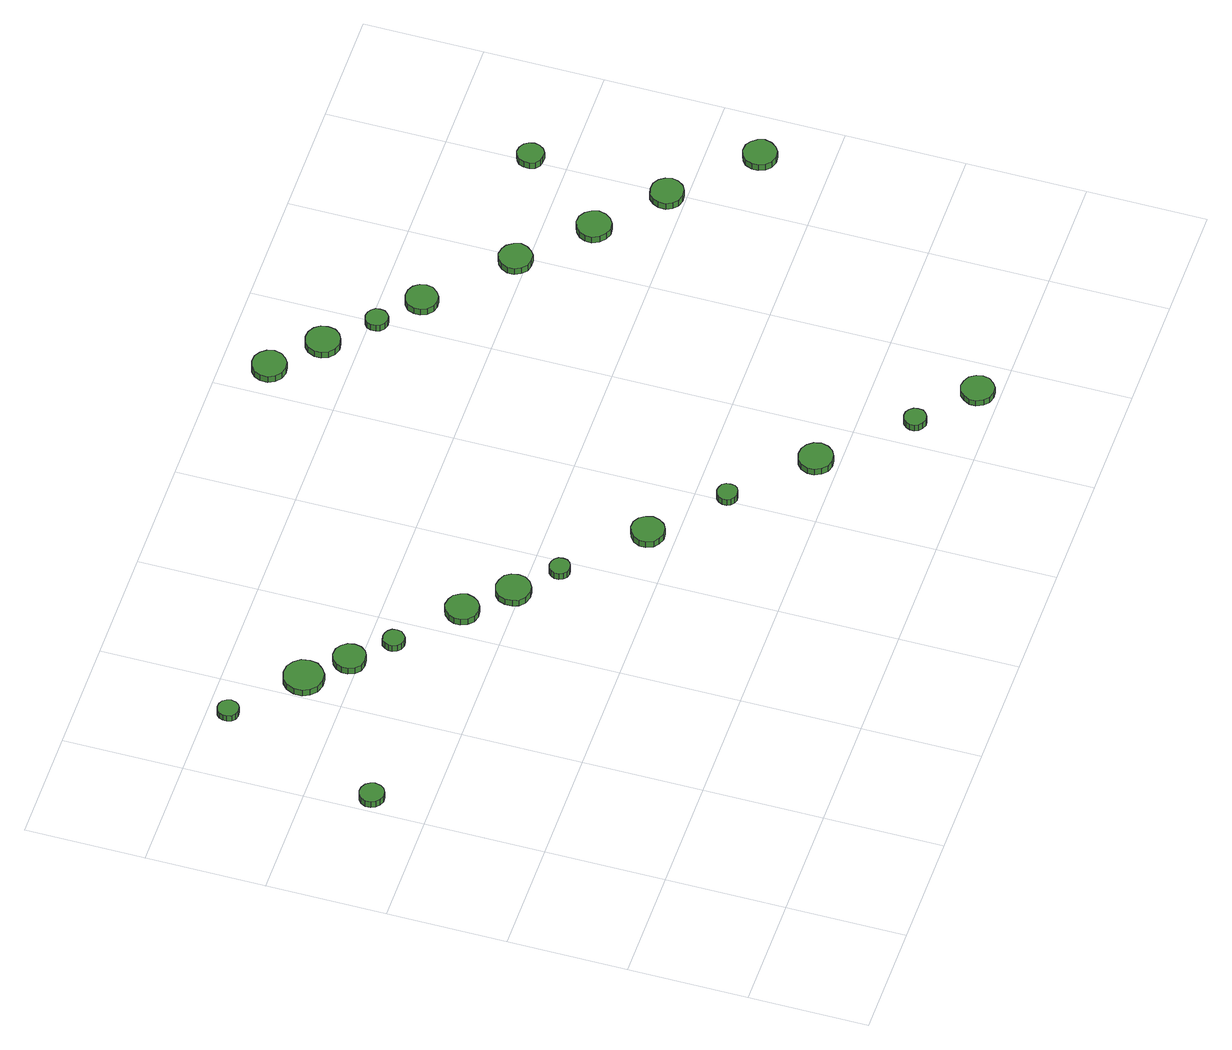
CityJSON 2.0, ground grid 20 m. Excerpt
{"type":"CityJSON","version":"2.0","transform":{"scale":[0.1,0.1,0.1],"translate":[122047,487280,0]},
"CityObjects":{
"tree1":{"type":"SolitaryVegetationObject","attributes":{"function":"something"},"geometry":[{"type":"MultiSurface","lod":"1","boundaries":[[[0,1,2,3,4,5,6,7,8,9,10,11,12,13,14]],[[15,16,17,18,19,20,21,22,23,24,25,26,27,28,29]],[[0,29,28,1]],[[1,28,27,2]],[[2,27,26,3]],[[3,26,25,4]],[[4,25,24,5]],[[5,24,23,6]],[[6,23,22,7]],[[7,22,21,8]],[[8,21,20,9]],[[9,20,19,10]],[[10,19,18,11]],[[11,18,17,12]],[[12,17,16,13]],[[13,16,15,14]],[[14,15,29,0]]]}]},
"tree2":{"type":"SolitaryVegetationObject","attributes":{"function":"something"},"geometry":[{"type":"MultiSurface","lod":"1","boundaries":[[[30,31,32,33,34,35,36,37,38,39,40,41,42,43,44]],[[45,46,47,48,49,50,51,52,53,54,55,56,57,58,59]],[[30,59,58,31]],[[31,58,57,32]],[[32,57,56,33]],[[33,56,55,34]],[[34,55,54,35]],[[35,54,53,36]],[[36,53,52,37]],[[37,52,51,38]],[[38,51,50,39]],[[39,50,49,40]],[[40,49,48,41]],[[41,48,47,42]],[[42,47,46,43]],[[43,46,45,44]],[[44,45,59,30]]]}]},
"tree3":{"type":"SolitaryVegetationObject","attributes":{"function":"something"},"geometry":[{"type":"MultiSurface","lod":"1","boundaries":[[[60,61,62,63,64,65,66,67,68,69,70,71,72,73,74]],[[75,76,77,78,79,80,81,82,83,84,85,86,87,88,89]],[[60,89,88,61]],[[61,88,87,62]],[[62,87,86,63]],[[63,86,85,64]],[[64,85,84,65]],[[65,84,83,66]],[[66,83,82,67]],[[67,82,81,68]],[[68,81,80,69]],[[69,80,79,70]],[[70,79,78,71]],[[71,78,77,72]],[[72,77,76,73]],[[73,76,75,74]],[[74,75,89,60]]]}]},
"tree4":{"type":"SolitaryVegetationObject","attributes":{"function":"something"},"geometry":[{"type":"MultiSurface","lod":"1","boundaries":[[[90,91,92,93,94,95,96,97,98,99,100,101,102,103,104]],[[105,106,107,108,109,110,111,112,113,114,115,116,117,118,119]],[[90,119,118,91]],[[91,118,117,92]],[[92,117,116,93]],[[93,116,115,94]],[[94,115,114,95]],[[95,114,113,96]],[[96,113,112,97]],[[97,112,111,98]],[[98,111,110,99]],[[99,110,109,100]],[[100,109,108,101]],[[101,108,107,102]],[[102,107,106,103]],[[103,106,105,104]],[[104,105,119,90]]]}]},
"tree5":{"type":"SolitaryVegetationObject","attributes":{"function":"something"},"geometry":[{"type":"MultiSurface","lod":"1","boundaries":[[[120,121,122,123,124,125,126,127,128,129,130,131,132,133,134]],[[135,136,137,138,139,140,141,142,143,144,145,146,147,148,149]],[[120,149,148,121]],[[121,148,147,122]],[[122,147,146,123]],[[123,146,145,124]],[[124,145,144,125]],[[125,144,143,126]],[[126,143,142,127]],[[127,142,141,128]],[[128,141,140,129]],[[129,140,139,130]],[[130,139,138,131]],[[131,138,137,132]],[[132,137,136,133]],[[133,136,135,134]],[[134,135,149,120]]]}]},
"tree6":{"type":"SolitaryVegetationObject","attributes":{"function":"something"},"geometry":[{"type":"MultiSurface","lod":"1","boundaries":[[[150,151,152,153,154,155,156,157,158,159,160,161,162,163,164]],[[165,166,167,168,169,170,171,172,173,174,175,176,177,178,179]],[[150,179,178,151]],[[151,178,177,152]],[[152,177,176,153]],[[153,176,175,154]],[[154,175,174,155]],[[155,174,173,156]],[[156,173,172,157]],[[157,172,171,158]],[[158,171,170,159]],[[159,170,169,160]],[[160,169,168,161]],[[161,168,167,162]],[[162,167,166,163]],[[163,166,165,164]],[[164,165,179,150]]]}]},
"tree7":{"type":"SolitaryVegetationObject","attributes":{"function":"something"},"geometry":[{"type":"MultiSurface","lod":"1","boundaries":[[[180,181,182,183,184,185,186,187,188,189,190,191,192,193,194]],[[195,196,197,198,199,200,201,202,203,204,205,206,207,208,209]],[[180,209,208,181]],[[181,208,207,182]],[[182,207,206,183]],[[183,206,205,184]],[[184,205,204,185]],[[185,204,203,186]],[[186,203,202,187]],[[187,202,201,188]],[[188,201,200,189]],[[189,200,199,190]],[[190,199,198,191]],[[191,198,197,192]],[[192,197,196,193]],[[193,196,195,194]],[[194,195,209,180]]]}]},
"tree8":{"type":"SolitaryVegetationObject","attributes":{"function":"something"},"geometry":[{"type":"MultiSurface","lod":"1","boundaries":[[[210,211,212,213,214,215,216,217,218,219,220,221,222,223,224]],[[225,226,227,228,229,230,231,232,233,234,235,236,237,238,239]],[[210,239,238,211]],[[211,238,237,212]],[[212,237,236,213]],[[213,236,235,214]],[[214,235,234,215]],[[215,234,233,216]],[[216,233,232,217]],[[217,232,231,218]],[[218,231,230,219]],[[219,230,229,220]],[[220,229,228,221]],[[221,228,227,222]],[[222,227,226,223]],[[223,226,225,224]],[[224,225,239,210]]]}]},
"tree9":{"type":"SolitaryVegetationObject","attributes":{"function":"something"},"geometry":[{"type":"MultiSurface","lod":"1","boundaries":[[[240,241,242,243,244,245,246,247,248,249,250,251,252,253,254]],[[255,256,257,258,259,260,261,262,263,264,265,266,267,268,269]],[[240,269,268,241]],[[241,268,267,242]],[[242,267,266,243]],[[243,266,265,244]],[[244,265,264,245]],[[245,264,263,246]],[[246,263,262,247]],[[247,262,261,248]],[[248,261,260,249]],[[249,260,259,250]],[[250,259,258,251]],[[251,258,257,252]],[[252,257,256,253]],[[253,256,255,254]],[[254,255,269,240]]]}]},
"tree10":{"type":"SolitaryVegetationObject","attributes":{"function":"something"},"geometry":[{"type":"MultiSurface","lod":"1","boundaries":[[[270,271,272,273,274,275,276,277,278,279,280,281,282,283,284]],[[285,286,287,288,289,290,291,292,293,294,295,296,297,298,299]],[[270,299,298,271]],[[271,298,297,272]],[[272,297,296,273]],[[273,296,295,274]],[[274,295,294,275]],[[275,294,293,276]],[[276,293,292,277]],[[277,292,291,278]],[[278,291,290,279]],[[279,290,289,280]],[[280,289,288,281]],[[281,288,287,282]],[[282,287,286,283]],[[283,286,285,284]],[[284,285,299,270]]]}]},
"tree11":{"type":"SolitaryVegetationObject","attributes":{"function":"something"},"geometry":[{"type":"MultiSurface","lod":"1","boundaries":[[[300,301,302,303,304,305,306,307,308,309,310,311,312,313,314]],[[315,316,317,318,319,320,321,322,323,324,325,326,327,328,329]],[[300,329,328,301]],[[301,328,327,302]],[[302,327,326,303]],[[303,326,325,304]],[[304,325,324,305]],[[305,324,323,306]],[[306,323,322,307]],[[307,322,321,308]],[[308,321,320,309]],[[309,320,319,310]],[[310,319,318,311]],[[311,318,317,312]],[[312,317,316,313]],[[313,316,315,314]],[[314,315,329,300]]]}]},
"tree12":{"type":"SolitaryVegetationObject","attributes":{"function":"something"},"geometry":[{"type":"MultiSurface","lod":"1","boundaries":[[[330,331,332,333,334,335,336,337,338,339,340,341,342,343,344]],[[345,346,347,348,349,350,351,352,353,354,355,356,357,358,359]],[[330,359,358,331]],[[331,358,357,332]],[[332,357,356,333]],[[333,356,355,334]],[[334,355,354,335]],[[335,354,353,336]],[[336,353,352,337]],[[337,352,351,338]],[[338,351,350,339]],[[339,350,349,340]],[[340,349,348,341]],[[341,348,347,342]],[[342,347,346,343]],[[343,346,345,344]],[[344,345,359,330]]]}]},
"tree13":{"type":"SolitaryVegetationObject","attributes":{"function":"something"},"geometry":[{"type":"MultiSurface","lod":"1","boundaries":[[[360,361,362,363,364,365,366,367,368,369,370,371,372,373,374]],[[375,376,377,378,379,380,381,382,383,384,385,386,387,388,389]],[[360,389,388,361]],[[361,388,387,362]],[[362,387,386,363]],[[363,386,385,364]],[[364,385,384,365]],[[365,384,383,366]],[[366,383,382,367]],[[367,382,381,368]],[[368,381,380,369]],[[369,380,379,370]],[[370,379,378,371]],[[371,378,377,372]],[[372,377,376,373]],[[373,376,375,374]],[[374,375,389,360]]]}]},
"tree14":{"type":"SolitaryVegetationObject","attributes":{"function":"something"},"geometry":[{"type":"MultiSurface","lod":"1","boundaries":[[[390,391,392,393,394,395,396,397,398,399,400,401,402,403,404]],[[405,406,407,408,409,410,411,412,413,414,415,416,417,418,419]],[[390,419,418,391]],[[391,418,417,392]],[[392,417,416,393]],[[393,416,415,394]],[[394,415,414,395]],[[395,414,413,396]],[[396,413,412,397]],[[397,412,411,398]],[[398,411,410,399]],[[399,410,409,400]],[[400,409,408,401]],[[401,408,407,402]],[[402,407,406,403]],[[403,406,405,404]],[[404,405,419,390]]]}]},
"tree15":{"type":"SolitaryVegetationObject","attributes":{"function":"something"},"geometry":[{"type":"MultiSurface","lod":"1","boundaries":[[[420,421,422,423,424,425,426,427,428,429,430,431,432,433,434]],[[435,436,437,438,439,440,441,442,443,444,445,446,447,448,449]],[[420,449,448,421]],[[421,448,447,422]],[[422,447,446,423]],[[423,446,445,424]],[[424,445,444,425]],[[425,444,443,426]],[[426,443,442,427]],[[427,442,441,428]],[[428,441,440,429]],[[429,440,439,430]],[[430,439,438,431]],[[431,438,437,432]],[[432,437,436,433]],[[433,436,435,434]],[[434,435,449,420]]]}]},
"tree16":{"type":"SolitaryVegetationObject","attributes":{"function":"something"},"geometry":[{"type":"MultiSurface","lod":"1","boundaries":[[[450,451,452,453,454,455,456,457,458,459,460,461,462,463,464]],[[465,466,467,468,469,470,471,472,473,474,475,476,477,478,479]],[[450,479,478,451]],[[451,478,477,452]],[[452,477,476,453]],[[453,476,475,454]],[[454,475,474,455]],[[455,474,473,456]],[[456,473,472,457]],[[457,472,471,458]],[[458,471,470,459]],[[459,470,469,460]],[[460,469,468,461]],[[461,468,467,462]],[[462,467,466,463]],[[463,466,465,464]],[[464,465,479,450]]]}]},
"tree17":{"type":"SolitaryVegetationObject","attributes":{"function":"something"},"geometry":[{"type":"MultiSurface","lod":"1","boundaries":[[[480,481,482,483,484,485,486,487,488,489,490,491,492,493,494]],[[495,496,497,498,499,500,501,502,503,504,505,506,507,508,509]],[[480,509,508,481]],[[481,508,507,482]],[[482,507,506,483]],[[483,506,505,484]],[[484,505,504,485]],[[485,504,503,486]],[[486,503,502,487]],[[487,502,501,488]],[[488,501,500,489]],[[489,500,499,490]],[[490,499,498,491]],[[491,498,497,492]],[[492,497,496,493]],[[493,496,495,494]],[[494,495,509,480]]]}]},
"tree18":{"type":"SolitaryVegetationObject","attributes":{"function":"something"},"geometry":[{"type":"MultiSurface","lod":"1","boundaries":[[[510,511,512,513,514,515,516,517,518,519,520,521,522,523,524]],[[525,526,527,528,529,530,531,532,533,534,535,536,537,538,539]],[[510,539,538,511]],[[511,538,537,512]],[[512,537,536,513]],[[513,536,535,514]],[[514,535,534,515]],[[515,534,533,516]],[[516,533,532,517]],[[517,532,531,518]],[[518,531,530,519]],[[519,530,529,520]],[[520,529,528,521]],[[521,528,527,522]],[[522,527,526,523]],[[523,526,525,524]],[[524,525,539,510]]]}]},
"tree19":{"type":"SolitaryVegetationObject","attributes":{"function":"something"},"geometry":[{"type":"MultiSurface","lod":"1","boundaries":[[[540,541,542,543,544,545,546,547,548,549,550,551,552,553,554]],[[555,556,557,558,559,560,561,562,563,564,565,566,567,568,569]],[[540,569,568,541]],[[541,568,567,542]],[[542,567,566,543]],[[543,566,565,544]],[[544,565,564,545]],[[545,564,563,546]],[[546,563,562,547]],[[547,562,561,548]],[[548,561,560,549]],[[549,560,559,550]],[[550,559,558,551]],[[551,558,557,552]],[[552,557,556,553]],[[553,556,555,554]],[[554,555,569,540]]]}]},
"tree20":{"type":"SolitaryVegetationObject","attributes":{"function":"something"},"geometry":[{"type":"MultiSurface","lod":"1","boundaries":[[[570,571,572,573,574,575,576,577,578,579,580,581,582,583,584]],[[585,586,587,588,589,590,591,592,593,594,595,596,597,598,599]],[[570,599,598,571]],[[571,598,597,572]],[[572,597,596,573]],[[573,596,595,574]],[[574,595,594,575]],[[575,594,593,576]],[[576,593,592,577]],[[577,592,591,578]],[[578,591,590,579]],[[579,590,589,580]],[[580,589,588,581]],[[581,588,587,582]],[[582,587,586,583]],[[583,586,585,584]],[[584,585,599,570]]]}]},
"tree21":{"type":"SolitaryVegetationObject","attributes":{"function":"something"},"geometry":[{"type":"MultiSurface","lod":"1","boundaries":[[[600,601,602,603,604,605,606,607,608,609,610,611,612,613,614]],[[615,616,617,618,619,620,621,622,623,624,625,626,627,628,629]],[[600,629,628,601]],[[601,628,627,602]],[[602,627,626,603]],[[603,626,625,604]],[[604,625,624,605]],[[605,624,623,606]],[[606,623,622,607]],[[607,622,621,608]],[[608,621,620,609]],[[609,620,619,610]],[[610,619,618,611]],[[611,618,617,612]],[[612,617,616,613]],[[613,616,615,614]],[[614,615,629,600]]]}]},
"tree22":{"type":"SolitaryVegetationObject","attributes":{"function":"something"},"geometry":[{"type":"MultiSurface","lod":"1","boundaries":[[[630,631,632,633,634,635,636,637,638,639,640,641,642,643,644]],[[645,646,647,648,649,650,651,652,653,654,655,656,657,658,659]],[[630,659,658,631]],[[631,658,657,632]],[[632,657,656,633]],[[633,656,655,634]],[[634,655,654,635]],[[635,654,653,636]],[[636,653,652,637]],[[637,652,651,638]],[[638,651,650,639]],[[639,650,649,640]],[[640,649,648,641]],[[641,648,647,642]],[[642,647,646,643]],[[643,646,645,644]],[[644,645,659,630]]]}]}
},
"vertices":[
[46,695,18],[44,703,18],[39,710,18],[31,714,18],[23,715,18],[15,712,18],[9,707,18],[5,699,18],[5,690,18],[9,683,18],[15,677,18],[23,674,18],[31,675,18],[39,679,18],[44,686,18],[44,686,5],[39,679,5],[31,675,5],[23,674,5],[15,677,5],[9,683,5],[5,690,5],[5,699,5],[9,707,5],[15,712,5],[23,715,5],[31,714,5],[39,710,5],[44,703,5],[46,695,5],
[151,967,14],[149,974,14],[145,980,14],[139,983,14],[131,984,14],[124,982,14],[119,977,14],[116,970,14],[116,963,14],[119,956,14],[124,951,14],[131,949,14],[139,950,14],[145,953,14],[149,959,14],[149,959,2],[145,953,2],[139,950,2],[131,949,2],[124,951,2],[119,956,2],[116,963,2],[116,970,2],[119,977,2],[124,982,2],[131,984,2],[139,983,2],[145,980,2],[149,974,2],[151,967,2],
[266,872,17],[264,886,17],[255,897,17],[244,904,17],[230,905,17],[217,901,17],[207,892,17],[201,879,17],[201,865,17],[207,853,17],[217,844,17],[230,840,17],[244,841,17],[255,848,17],[264,859,17],[264,859,4],[255,848,4],[244,841,4],[230,840,4],[217,844,4],[207,853,4],[201,865,4],[201,879,4],[207,892,4],[217,901,4],[230,905,4],[244,904,4],[255,897,4],[264,886,4],[266,872,4],
[321,815,16],[319,826,16],[312,835,16],[303,841,16],[291,842,16],[281,838,16],[273,831,16],[268,821,16],[268,810,16],[273,799,16],[281,792,16],[291,789,16],[303,790,16],[312,795,16],[319,804,16],[319,804,3],[312,795,3],[303,790,3],[291,789,3],[281,792,3],[273,799,3],[268,810,3],[268,821,3],[273,831,3],[281,838,3],[291,842,3],[303,841,3],[312,835,3],[319,826,3],[321,815,3],
[370,760,16],[369,768,16],[364,774,16],[358,777,16],[351,778,16],[343,776,16],[338,771,16],[335,764,16],[335,757,16],[338,750,16],[343,745,16],[351,742,16],[358,743,16],[364,747,16],[369,753,16],[369,753,3],[364,747,3],[358,743,3],[351,742,3],[343,745,3],[338,750,3],[335,757,3],[335,764,3],[338,771,3],[343,776,3],[351,778,3],[358,777,3],[364,774,3],[369,768,3],[370,760,3],
[475,676,17],[472,687,17],[466,697,17],[456,702,17],[444,704,17],[433,700,17],[425,692,17],[420,682,17],[420,671,17],[425,660,17],[433,652,17],[444,649,17],[456,650,17],[466,656,17],[472,665,17],[472,665,4],[466,656,4],[456,650,4],[444,649,4],[433,652,4],[425,660,4],[420,671,4],[420,682,4],[425,692,4],[433,700,4],[444,704,4],[456,702,4],[466,697,4],[472,687,4],[475,676,4],
[540,611,16],[538,623,16],[531,633,16],[520,638,16],[509,640,16],[497,636,16],[488,628,16],[484,617,16],[484,605,16],[488,594,16],[497,586,16],[509,583,16],[520,584,16],[531,590,16],[538,600,16],[538,600,3],[531,590,3],[520,584,3],[509,583,3],[497,586,3],[488,594,3],[484,605,3],[484,617,3],[488,628,3],[497,636,3],[509,640,3],[520,638,3],[531,633,3],[538,623,3],[540,611,3],
[595,555,15],[594,562,15],[589,568,15],[583,571,15],[576,572,15],[569,570,15],[564,565,15],[561,559,15],[561,552,15],[564,545,15],[569,540,15],[576,538,15],[583,539,15],[589,542,15],[594,548,15],[594,548,2],[589,542,2],[583,539,2],[576,538,2],[569,540,2],[564,545,2],[561,552,2],[561,559,2],[564,565,2],[569,570,2],[576,572,2],[583,571,2],[589,568,2],[594,562,2],[595,555,2],
[722,445,15],[719,457,15],[713,466,15],[703,472,15],[691,473,15],[681,469,15],[672,462,15],[667,451,15],[667,440,15],[672,429,15],[681,422,15],[691,418,15],[703,419,15],[713,425,15],[719,434,15],[719,434,2],[713,425,2],[703,419,2],[691,418,2],[681,422,2],[672,429,2],[667,440,2],[667,451,2],[672,462,2],[681,469,2],[691,473,2],[703,472,2],[713,466,2],[719,457,2],[722,445,2],
[825,349,15],[824,356,15],[820,362,15],[813,365,15],[806,366,15],[799,364,15],[794,359,15],[791,352,15],[791,345,15],[794,339,15],[799,334,15],[806,332,15],[813,333,15],[820,336,15],[824,342,15],[824,342,2],[820,336,2],[813,333,2],[806,332,2],[799,334,2],[794,339,2],[791,345,2],[791,352,2],[794,359,2],[799,364,2],[806,366,2],[813,365,2],[820,362,2],[824,356,2],[825,349,2],
[952,238,14],[949,250,14],[942,259,14],[932,265,14],[920,266,14],[909,263,14],[900,255,14],[895,244,14],[895,232,14],[900,221,14],[909,213,14],[920,210,14],[932,211,14],[942,217,14],[949,226,14],[949,226,1],[942,217,1],[932,211,1],[920,210,1],[909,213,1],[900,221,1],[895,232,1],[895,244,1],[900,255,1],[909,263,1],[920,266,1],[932,265,1],[942,259,1],[949,250,1],[952,238,1],
[1067,113,15],[1066,120,15],[1061,126,15],[1055,130,15],[1047,131,15],[1040,129,15],[1034,123,15],[1031,116,15],[1031,109,15],[1034,102,15],[1040,97,15],[1047,94,15],[1055,95,15],[1061,99,15],[1066,105,15],[1066,105,2],[1061,99,2],[1055,95,2],[1047,94,2],[1040,97,2],[1034,102,2],[1031,109,2],[1031,116,2],[1034,123,2],[1040,129,2],[1047,131,2],[1055,130,2],[1061,126,2],[1066,120,2],[1067,113,2],
[1164,36,15],[1162,47,15],[1155,57,15],[1145,62,15],[1134,64,15],[1123,60,15],[1115,52,15],[1110,42,15],[1110,31,15],[1115,20,15],[1123,12,15],[1134,9,15],[1145,10,15],[1155,16,15],[1162,25,15],[1162,25,3],[1155,16,3],[1145,10,3],[1134,9,3],[1123,12,3],[1115,20,3],[1110,31,3],[1110,42,3],[1115,52,3],[1123,60,3],[1134,64,3],[1145,62,3],[1155,57,3],[1162,47,3],[1164,36,3],
[883,1123,14],[880,1135,14],[873,1144,14],[863,1150,14],[851,1151,14],[840,1148,14],[831,1140,14],[826,1129,14],[826,1117,14],[831,1106,14],[840,1098,14],[851,1095,14],[863,1096,14],[873,1102,14],[880,1111,14],[880,1111,1],[873,1102,1],[863,1096,1],[851,1095,1],[840,1098,1],[831,1106,1],[826,1117,1],[826,1129,1],[831,1140,1],[840,1148,1],[851,1151,1],[863,1150,1],[873,1144,1],[880,1135,1],[883,1123,1],
[956,1057,15],[954,1069,15],[947,1078,15],[937,1084,15],[925,1085,15],[914,1082,15],[905,1074,15],[900,1063,15],[900,1051,15],[905,1040,15],[914,1032,15],[925,1028,15],[937,1030,15],[947,1036,15],[954,1045,15],[954,1045,2],[947,1036,2],[937,1030,2],[925,1028,2],[914,1032,2],[905,1040,2],[900,1051,2],[900,1063,2],[905,1074,2],[914,1082,2],[925,1085,2],[937,1084,2],[947,1078,2],[954,1069,2],[956,1057,2],
[1017,990,14],[1016,997,14],[1011,1003,14],[1005,1007,14],[997,1008,14],[990,1006,14],[984,1001,14],[981,994,14],[981,986,14],[984,979,14],[990,974,14],[997,971,14],[1005,972,14],[1011,976,14],[1016,982,14],[1016,982,1],[1011,976,1],[1005,972,1],[997,971,1],[990,974,1],[984,979,1],[981,986,1],[981,994,1],[984,1001,1],[990,1006,1],[997,1008,1],[1005,1007,1],[1011,1003,1],[1016,997,1],[1017,990,1],
[1088,935,14],[1086,946,14],[1079,955,14],[1069,960,14],[1058,961,14],[1048,958,14],[1039,951,14],[1035,940,14],[1035,929,14],[1039,919,14],[1048,911,14],[1058,908,14],[1069,909,14],[1079,915,14],[1086,924,14],[1086,924,1],[1079,915,1],[1069,909,1],[1058,908,1],[1048,911,1],[1039,919,1],[1035,929,1],[1035,940,1],[1039,951,1],[1048,958,1],[1058,961,1],[1069,960,1],[1079,955,1],[1086,946,1],[1088,935,1],
[1215,818,16],[1212,829,16],[1205,839,16],[1196,844,16],[1184,846,16],[1173,842,16],[1165,834,16],[1160,824,16],[1160,812,16],[1165,802,16],[1173,794,16],[1184,791,16],[1196,792,16],[1205,798,16],[1212,807,16],[1212,807,3],[1205,798,3],[1196,792,3],[1184,791,3],[1173,794,3],[1165,802,3],[1160,812,3],[1160,824,3],[1165,834,3],[1173,842,3],[1184,846,3],[1196,844,3],[1205,839,3],[1212,829,3],[1215,818,3],
[1319,721,15],[1316,732,15],[1309,742,15],[1299,748,15],[1287,749,15],[1276,745,15],[1267,737,15],[1262,727,15],[1262,715,15],[1267,704,15],[1276,696,15],[1287,692,15],[1299,693,15],[1309,699,15],[1316,709,15],[1316,709,2],[1309,699,2],[1299,693,2],[1287,692,2],[1276,696,2],[1267,704,2],[1262,715,2],[1262,727,2],[1267,737,2],[1276,745,2],[1287,749,2],[1299,748,2],[1309,742,2],[1316,732,2],[1319,721,2],
[1420,631,15],[1417,642,15],[1411,651,15],[1401,657,15],[1389,658,15],[1378,655,15],[1370,647,15],[1365,637,15],[1365,625,15],[1370,615,15],[1378,607,15],[1389,604,15],[1401,605,15],[1411,611,15],[1417,620,15],[1417,620,2],[1411,611,2],[1401,605,2],[1389,604,2],[1378,607,2],[1370,615,2],[1365,625,2],[1365,637,2],[1370,647,2],[1378,655,2],[1389,658,2],[1401,657,2],[1411,651,2],[1417,642,2],[1420,631,2],
[1426,861,16],[1424,870,16],[1419,877,16],[1411,882,16],[1402,883,16],[1393,880,16],[1386,874,16],[1383,866,16],[1383,857,16],[1386,848,16],[1393,842,16],[1402,840,16],[1411,840,16],[1419,845,16],[1424,852,16],[1424,852,3],[1419,845,3],[1411,840,3],[1402,840,3],[1393,842,3],[1386,848,3],[1383,857,3],[1383,866,3],[1386,874,3],[1393,880,3],[1402,883,3],[1411,882,3],[1419,877,3],[1424,870,3],[1426,861,3],
[1544,516,13],[1541,527,13],[1534,536,13],[1525,542,13],[1513,543,13],[1502,539,13],[1494,532,13],[1489,521,13],[1489,510,13],[1494,499,13],[1502,492,13],[1513,488,13],[1525,489,13],[1534,495,13],[1541,504,13],[1541,504,0],[1534,495,0],[1525,489,0],[1513,488,0],[1502,492,0],[1494,499,0],[1489,510,0],[1489,521,0],[1494,532,0],[1502,539,0],[1513,543,0],[1525,542,0],[1534,536,0],[1541,527,0],[1544,516,0]
]}
